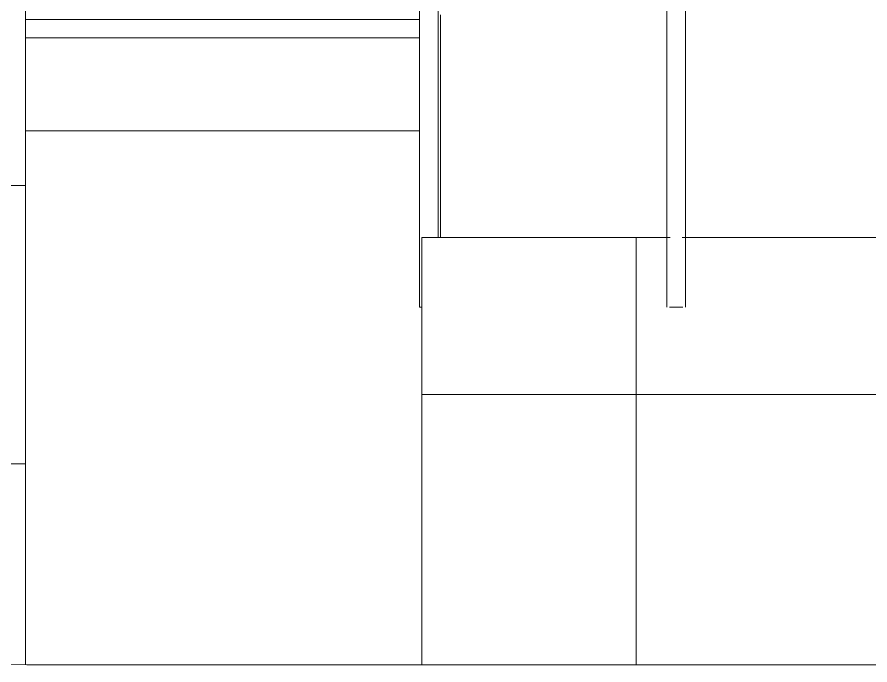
# Model space of a CAD drawing. Header units: millimetres. Extents: x -515342 to 330399, y -224905 to 507333.
# Drawn here: x 325446 to 327284, y 618 to 2013 of the extents above; entities that cross this region are included whole.
import ezdxf

# ---------------------------------------------------------------- set-up
doc = ezdxf.new("R2010")
doc.units = ezdxf.units.MM
doc.layers.get('0').update_dxf_attribs({"lineweight": 0})
for name, color, linetype, lineweight in [('Лестницы', 7, 'Continuous', 0), ('Линии', 7, 'Continuous', 0), ('Ограждение', 7, 'Continuous', 0), ('Пандусы', 7, 'Continuous', 0), ('Перекрытие', 7, 'Continuous', 0), ('Стены внутренние', 7, 'Continuous', 0), ('Стены штриховка поверхности', 7, 'Continuous', 0)]:
    doc.layers.add(name, color=color, linetype=linetype, lineweight=lineweight)

# ---------------------------------------------------------------- blocks, each defined once
blk = doc.blocks.new('Пандус - Пандус-9721603-О_АР_Эскиз_Фасад 1-12 копия 1')
at = {"layer": 'Пандусы'}
blk.add_line((103035, -50), (103035, -530), dxfattribs=at)
blk = doc.blocks.new('Ограждение - АР_Ограждение_Балясина_D40 доп поручень 700-V169-О_АР_Эскиз_Фасад 1-12 копия 1')
at = {"layer": 'Ограждение'}
for p, q in [((103071.3, 356.7), (103036.7, 356.7)), ((103036.7, 343.3), (103071.3, 343.3)), ((103003.3, 323.3), (103003.3, 275)), ((103016.7, 275), (103016.7, 323.3)), ((102990, 275), (102990, -680)), ((102990, 275), (103030, 275)), ((103030, 81.7), (103030, 275)), ((103083.3, 132), (103083.3, 101.7)), ((103096.7, 101.7), (103096.7, 130.2)), ((103063.3, 81.7), (103030, 81.7)), ((103030, -530), (103030, 68.3)), ((103030, 68.3), (103063.3, 68.3)), ((102990, -680), (102994.9, -680))]:
    blk.add_line(p, q, dxfattribs=at)
at = {"layer": 'Ограждение', "flags": 128}
for points in [[(103036.7, 356.7), (103035.3, 356.6), (103034, 356.6), (103032.7, 356.4), (103031.4, 356.2), (103030, 356), (103028.7, 355.7), (103027.5, 355.4), (103026.2, 355), (103024.9, 354.5), (103023.7, 354), (103022.5, 353.5), (103021.3, 352.9), (103020.1, 352.3), (103019, 351.6), (103017.8, 350.8), (103016.8, 350.1), (103015.7, 349.3), (103014.7, 348.4), (103013.7, 347.5), (103012.8, 346.6), (103011.8, 345.6), (103011, 344.6), (103010.1, 343.5), (103009.4, 342.5), (103008.6, 341.3), (103007.9, 340.2), (103007.3, 339), (103006.7, 337.9), (103006.1, 336.6), (103005.6, 335.4), (103005.1, 334.2), (103004.7, 332.9), (103004.4, 331.6), (103004.1, 330.3), (103003.8, 329), (103003.6, 327.7), (103003.5, 326.4), (103003.4, 325), (103003.3, 323.7), (103003.3, 323.3)], [(103016.7, 323.3), (103016.7, 324.1), (103016.7, 324.9), (103016.8, 325.7), (103016.9, 326.5), (103017.1, 327.3), (103017.2, 328.1), (103017.4, 328.9), (103017.7, 329.6), (103017.9, 330.4), (103018.2, 331.1), (103018.6, 331.9), (103018.9, 332.6), (103019.3, 333.3), (103019.7, 334), (103020.2, 334.6), (103020.6, 335.3), (103021.1, 335.9), (103021.6, 336.5), (103022.2, 337.1), (103022.7, 337.7), (103023.3, 338.2), (103023.9, 338.7), (103024.6, 339.2), (103025.2, 339.7), (103025.9, 340.2), (103026.5, 340.6), (103027.2, 341), (103028, 341.3), (103028.7, 341.7), (103029.4, 342), (103030.2, 342.2), (103030.9, 342.5), (103031.7, 342.7), (103032.5, 342.9), (103033.3, 343), (103034.1, 343.2), (103034.9, 343.3), (103035.7, 343.3), (103036.5, 343.3), (103036.7, 343.3)], [(103063.3, 68.3), (103064.7, 68.4), (103066, 68.4), (103067.3, 68.6), (103068.6, 68.8), (103070, 69), (103071.3, 69.3), (103072.5, 69.6), (103073.8, 70), (103075.1, 70.5), (103076.3, 71), (103077.5, 71.5), (103078.7, 72.1), (103079.9, 72.7), (103081, 73.4), (103082.2, 74.2), (103083.2, 74.9), (103084.3, 75.7), (103085.3, 76.6), (103086.3, 77.5), (103087.2, 78.4), (103088.2, 79.4), (103089, 80.4), (103089.9, 81.5), (103090.6, 82.5), (103091.4, 83.7), (103092.1, 84.8), (103092.7, 86), (103093.3, 87.1), (103093.9, 88.4), (103094.4, 89.6), (103094.9, 90.8), (103095.3, 92.1), (103095.6, 93.4), (103095.9, 94.7), (103096.2, 96), (103096.4, 97.3), (103096.5, 98.6), (103096.6, 100), (103096.7, 101.3), (103096.7, 101.7)], [(103083.3, 101.7), (103083.3, 100.9), (103083.3, 100.1), (103083.2, 99.3), (103083.1, 98.5), (103082.9, 97.7), (103082.8, 96.9), (103082.6, 96.1), (103082.3, 95.4), (103082.1, 94.6), (103081.8, 93.9), (103081.4, 93.1), (103081.1, 92.4), (103080.7, 91.7), (103080.3, 91), (103079.8, 90.4), (103079.4, 89.7), (103078.9, 89.1), (103078.4, 88.5), (103077.8, 87.9), (103077.3, 87.3), (103076.7, 86.8), (103076.1, 86.3), (103075.4, 85.8), (103074.8, 85.3), (103074.1, 84.8), (103073.5, 84.4), (103072.8, 84), (103072, 83.7), (103071.3, 83.3), (103070.6, 83), (103069.8, 82.8), (103069.1, 82.5), (103068.3, 82.3), (103067.5, 82.1), (103066.7, 82), (103065.9, 81.8), (103065.1, 81.7), (103064.3, 81.7), (103063.5, 81.7), (103063.3, 81.7)]]:
    blk.add_lwpolyline(points, dxfattribs=at)
at = {"layer": 'Ограждение'}
blk.add_open_spline([(103030, 68.3), (103030, 68.3), (103029.9, 68.6), (103029.6, 69.6), (103029.3, 70.7), (103029.1, 71.6), (103029, 72.7), (103028.9, 73.7), (103028.9, 74.6), (103028.9, 75.3), (103028.9, 76), (103028.9, 77), (103029.1, 78.1), (103029.3, 79.3), (103029.6, 80.3), (103029.9, 81.3), (103030, 81.7), (103030, 81.7)], degree=3, knots=[0, 0, 0, 0, 0.111111, 0.222222, 0.277778, 0.333333, 0.388889, 0.444444, 0.479167, 0.513889, 0.548611, 0.583333, 0.652778, 0.722222, 0.791667, 0.861111, 1, 1, 1, 1], dxfattribs=at)
blk = doc.blocks.new('Ограждение - АР_Ограждение_Балясина_D40 доп поручень 700-V170-О_АР_Эскиз_Фасад 1-12 копия 1')
at = {"layer": 'Ограждение'}
for p, q in [((103536.2, 323.3), (103536.2, 275)), ((103549.6, 275), (103549.6, 323.3)), ((103522.9, 275), (103522.9, -680)), ((103522.9, 275), (103542.9, 275)), ((103542.9, 275), (103562.9, 275)), ((103562.9, -680), (103562.9, 275)), ((103528.8, -680), (103542.9, -680)), ((103542.9, -680), (103557.1, -680))]:
    blk.add_line(p, q, dxfattribs=at)
at = {"layer": 'Ограждение', "flags": 128}
for points in [[(103536.2, 350), (103536.2, 350), (103536.2, 349.9), (103536.2, 349.8), (103536.2, 349.7), (103536.2, 349.5), (103536.2, 349.2), (103536.2, 349), (103536.2, 348.6), (103536.2, 348.3), (103536.2, 347.9), (103536.2, 347.5), (103536.2, 347), (103536.2, 346.5), (103536.2, 345.9), (103536.2, 345.3), (103536.2, 344.7), (103536.2, 344.1), (103536.2, 343.4), (103536.2, 342.7), (103536.2, 341.9), (103536.2, 341.1), (103536.2, 340.3), (103536.2, 339.5), (103536.2, 338.6), (103536.2, 337.7), (103536.2, 336.8), (103536.2, 335.9), (103536.2, 335), (103536.2, 334), (103536.2, 333), (103536.2, 332), (103536.2, 331), (103536.2, 330), (103536.2, 328.9), (103536.2, 327.9), (103536.2, 326.8), (103536.2, 325.8), (103536.2, 324.7), (103536.2, 323.6), (103536.2, 323.3)], [(103549.6, 323.3), (103549.6, 324.4), (103549.6, 325.5), (103549.6, 326.5), (103549.6, 327.6), (103549.6, 328.6), (103549.6, 329.7), (103549.6, 330.7), (103549.6, 331.7), (103549.6, 332.7), (103549.6, 333.7), (103549.6, 334.7), (103549.6, 335.6), (103549.6, 336.6), (103549.6, 337.5), (103549.6, 338.4), (103549.6, 339.3), (103549.6, 340.1), (103549.6, 340.9), (103549.6, 341.7), (103549.6, 342.5), (103549.6, 343.2), (103549.6, 343.9), (103549.6, 344.5), (103549.6, 345.2), (103549.6, 345.8), (103549.6, 346.3), (103549.6, 346.9), (103549.6, 347.3), (103549.6, 347.8), (103549.6, 348.2), (103549.6, 348.6), (103549.6, 348.9), (103549.6, 349.2), (103549.6, 349.4), (103549.6, 349.6), (103549.6, 349.8), (103549.6, 349.9), (103549.6, 350), (103549.6, 350)]]:
    blk.add_lwpolyline(points, dxfattribs=at)
blk = doc.blocks.new('Ограждение - Ограждение-9721698-О_АР_Эскиз_Фасад 1-12 копия 1')
for name in ['Ограждение - АР_Ограждение_Балясина_D40 доп поручень 700-V169-О_АР_Эскиз_Фасад 1-12 копия 1', 'Ограждение - АР_Ограждение_Балясина_D40 доп поручень 700-V170-О_АР_Эскиз_Фасад 1-12 копия 1']:
    blk.add_blockref(name, (0, 0))
blk = doc.blocks.new('СД_Люблино_Фасады_rvt-1-О_АР_Эскиз_Фасад 1-12 копия 1')
at = {"layer": 'Стены штриховка поверхности', "true_color": 0xcacaca}
h = blk.add_hatch(dxfattribs=at)
h.set_pattern_fill('FP_7', color=9, style=0, pattern_type=2)
h.set_pattern_definition([(0, (102091, -3150), (0, 600), []), (90, (102091, -3150), (-600, 4e-14), [])])
h.paths.add_polyline_path([(102141, -1450), (102141, 130), (88840, 130), (88841.1, -772.5), (88845, -772.5), (88845, -787.5), (88840, -787.5), (88840, -907.8), (88859.6, -914.6), (88859.6, -1018.9), (88739.6, -980.3), (88739.6, -850), (88738.1, -850), (88738.1, -800), (88740, -800), (88739.6, -787.5), (88736.9, -787.5), (88735.1, -784.3), (88735, -784.9), (88595, -785), (88595, -1250), (88763.1, -1250.3), (101959.6, -1447.2)])
h.paths.add_polyline_path([(88075, -1000), (88145, -1000), (88145, 130), (88075, 130), (88075, -811.1)])
h.paths.add_polyline_path([(88735.2, -780), (88736.9, -772.5), (88740, -772.2), (88740, 130), (88595, 130), (88595, -775), (88735.1, -775.7), (88735.2, -778.7)])
h = blk.add_hatch(dxfattribs=at)
h.set_pattern_fill('FP_29', color=9, style=0, pattern_type=2)
h.set_pattern_definition([(0, (105380, 0), (0, 600), []), (90, (105380, 0), (-600, 4e-14), [])])
h.paths.add_polyline_path([(102995, -1450), (105360, -1450), (105360, -530), (104995.9, -530), (104995.9, -680), (104969.9, -680), (104969.9, -530), (104275.9, -530), (104275.9, -680), (104249.9, -680), (104249.9, -530), (103555.9, -530), (103555.9, -680), (103529.9, -680), (103529.9, -530), (102995, -530), (102995, -811.1)])
at = {"layer": 'Лестницы'}
for p, q in [((102141, -60), (102990, -60)), ((102990, -60), (102141, -60)), ((102141, -100), (102990, -100))]:
    blk.add_line(p, q, dxfattribs=at)
at = {"layer": 'Перекрытие'}
blk.add_line((102990, -300), (102141, -300), dxfattribs=at)
at = {"layer": 'Стены внутренние'}
for p, q in [((102141, -1450), (102141, 130)), ((102990, -300), (102141, -300)), ((103529.9, -530), (102995, -530)), ((102995, -530), (102995, -1450)), ((104249.9, -530), (103555.9, -530))]:
    blk.add_line(p, q, dxfattribs=at)
at = {"layer": 'Ограждение', "lineweight": 9}
blk.add_blockref('Ограждение - Ограждение-9721698-О_АР_Эскиз_Фасад 1-12 копия 1', (0, 0), dxfattribs=at)
at = {"layer": 'Пандусы', "lineweight": 9}
blk.add_blockref('Пандус - Пандус-9721603-О_АР_Эскиз_Фасад 1-12 копия 1', (0, 0), dxfattribs=at)

msp = doc.modelspace()

# ---------------------------------------------------------------- linework, layer by layer
at = {"layer": 'Линии'}
for p, q in [((325467.3997, 617.7355), (312067.6391, 817.7355)), ((330399.2504, 617.7355), (325467.3997, 617.7355))]:
    msp.add_line(p, q, dxfattribs=at)

# ---------------------------------------------------------------- block references
msp.add_blockref('СД_Люблино_Фасады_rvt-1-О_АР_Эскиз_Фасад 1-12 копия 1', (223323.3997, 2067.7355))

doc.saveas('drawing.dxf')
